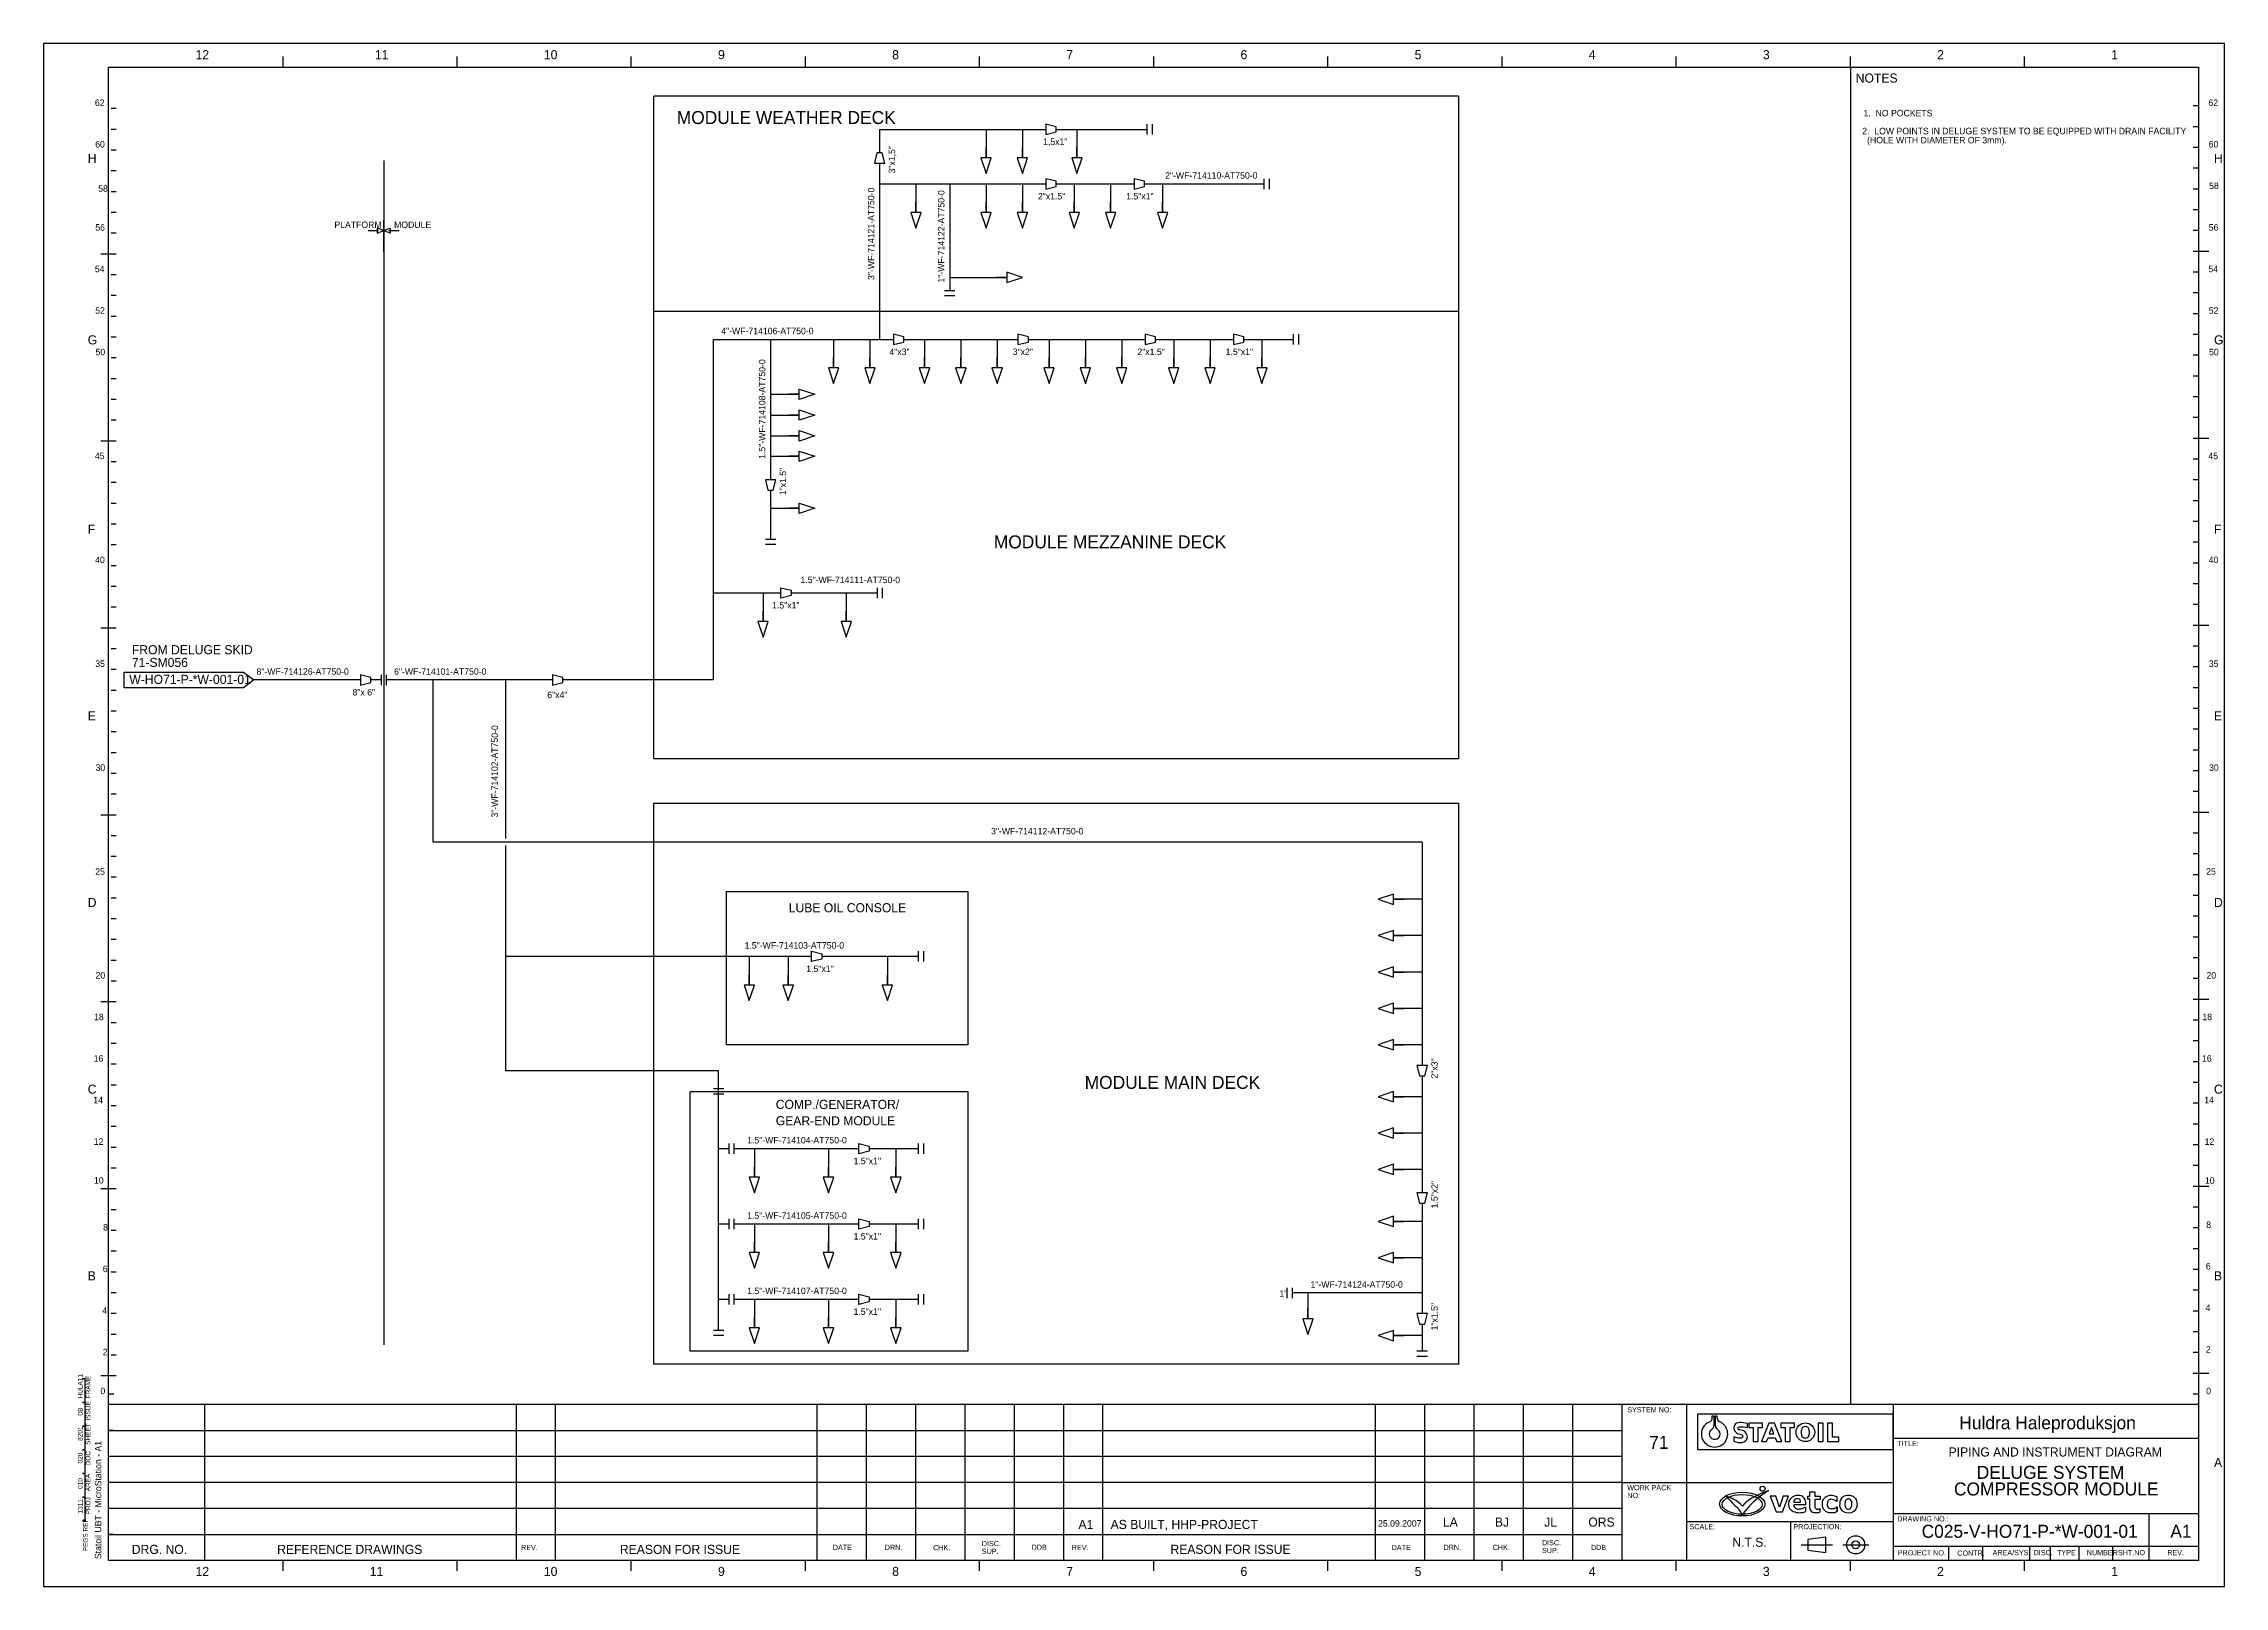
# Model space of a CAD drawing. Extents: x 0 to 840, y 0 to 594.
import ezdxf

# ---------------------------------------------------------------- set-up
doc = ezdxf.new("R2010")
doc.units = 0
for name, color, linetype in [('01-LIN-025-A', 7, 'Continuous'), ('08-LIN-050-A', 7, 'Continuous'), ('14-LIN-025-DASH', 7, 'Continuous'), ('15-LIN-025-PHAN', 7, 'Continuous'), ('34-TXT-018', 7, 'Continuous'), ('35-TXT-025', 7, 'Continuous'), ('36-TXT-035', 7, 'Continuous'), ('37-TXT-050', 7, 'Continuous'), ('39-TXT-100', 7, 'Continuous'), ('40-', 7, 'Continuous'), ('43-', 7, 'Continuous'), ('45-', 7, 'Continuous'), ('47-', 7, 'Continuous')]:
    doc.layers.add(name, color=color, linetype=linetype)

# ---------------------------------------------------------------- blocks, each defined once
blk = doc.blocks.new('VETHOF')
at = {"layer": '35-TXT-025'}
for p, q in [((0.41, -1.3), (1.85, -5.04)), ((0.41, -1.31), (0.42, -1.31)), ((1.85, -5.04), (3.31, -5.04)), ((3.31, -5.04), (4.76, -1.31)), ((8.91, -3.39), (6.02, -3.39)), ((6.02, -3.39), (6.02, -3.39)), ((6.04, -2.75), (7.66, -2.75)), ((6.04, -2.75), (6.04, -2.75)), ((7.16, -1.93), (6.63, -1.93)), ((8.68, -3.97), (8.83, -3.97)), ((8.83, -3.97), (8.87, -4.96)), ((9.39, -2.06), (9.39, -1.28)), ((9.39, -1.28), (9.86, -1.28)), ((9.85, -2.06), (9.39, -2.06)), ((9.85, -4.22), (9.85, -2.06)), ((9.86, -1.28), (9.86, -0.24)), ((9.86, -0.24), (11.07, -0.24)), ((10.74, -3.85), (10.72, -3.83)), ((11.07, -0.24), (11.07, -1.28)), ((11.07, -1.28), (12.33, -1.28)), ((12.33, -2.08), (11.07, -2.08)), ((11.07, -2.08), (11.07, -3.93)), ((12.29, -4.26), (12.29, -5.14)), ((12.33, -1.28), (12.33, -2.08)), ((14.1, -3.62), (14.1, -3.06)), ((15.49, -4.35), (14.99, -4.35)), ((16.41, -3.92), (16.21, -3.92)), ((16.22, -2.53), (16.41, -2.53)), ((16.41, -2.53), (16.41, -1.5)), ((16.41, -3.92), (16.41, -4.95)), ((16.41, -4.95), (16.41, -3.92)), ((14.64, -5.24), (15.22, -5.23))]:
    blk.add_line(p, q, dxfattribs=at)
for points in [[(2.6, -3.94), (1.73, -1.3), (0.41, -1.3)], [(4.76, -1.31), (3.49, -1.3), (2.6, -3.94)]]:
    blk.add_lwpolyline(points, dxfattribs=at)
blk.add_circle((-1.43, 0.48), 0.605, dxfattribs=at)
for centre, radius, start, end in [((13.93, -22.68), 26.62, 121.5563, 128.3285), ((37.25, 42.28), 64.41, 222.5947, 225.7032), ((-14.08, -13.49), 12.79, 62.6066, 72.1906), ((-11.71, -8.47), 7.25, 41.0115, 61.0067), ((-14.02, -10.14), 8.92, 28.965, 45.1389), ((-3.16, -5.6), 3.6, 124.7387, 147.7308), ((8.37, -15.52), 17.55, 128.5803, 146.05), ((6.12, -18.57), 19.56, 108.2412, 125.4198), ((6.77, -3.21), 1.99, 154.3487, 183.6218), ((6.54, -3.31), 1.76, 180.9147, 248.3029), ((6.95, -3.34), 2.21, 78.1818, 153.4256), ((7.4, -1.55), 3.72, 246.066, 293.4026), ((7.11, -3.3), 1.1, 184.8601, 284.5167), ((7.34, -2.01), 2.35, 271.2552, 305.2681), ((7.31, -2.69), 1.52, 17.8896, 86.6586), ((6.01, -3.18), 2.91, 355.735, 19.13), ((10.95, -4.11), 1.11, 185.5058, 268.5279), ((11.23, 0.94), 6.17, 267.1617, 279.8493), ((11.68, -3.8), 0.621, 192.7792, 272.2628), ((11.84, -3.73), 0.699, 259.1117, 310.2572), ((14.63, -3.05), 1.82, 106.958, 189.6818), ((14.73, -3.35), 1.9, 180.2152, 267.4856), ((15.01, -4.27), 3.11, 63.2083, 107.2021), ((15.01, -2.96), 0.922, 90.9584, 186.0164), ((14.92, -4.02), 1.98, 48.9228, 87.6766), ((15.36, -3.23), 2.01, 265.9477, 301.2036), ((15.3, -3.22), 1.15, 279.5929, 322.5462), ((18.79, -3.46), 1.78, 170.4912, 263.3791), ((18.97, -3.03), 1.94, 151.7643, 183.9277), ((19.79, -3.3), 1.57, 162.7412, 208.9148), ((19.14, -2.82), 0.849, 86.3191, 180.85), ((19.09, -3.62), 0.807, 212.7849, 321.122), ((19.18, -3.11), 2.2, 254.0775, 321.1567), ((19.2, -3.25), 2.12, 29.0189, 101.4145), ((19.02, -2.88), 0.922, 8.7879, 79.0575), ((17.23, -3.04), 2.72, 336.4872, 6.4609), ((18.68, -3.2), 2.57, 329.8764, 22.4066)]:
    blk.add_arc(centre, radius, start, end, dxfattribs=at)
for centre, major_axis, ratio in [((-6.29, -3.19), (5.4, 0), 0.528293), ((-6.29, -3.28), (4.78, 0), 0.49425)]:
    blk.add_ellipse(centre, major_axis=major_axis, ratio=ratio, dxfattribs=at)
for centre, major_axis, ratio, start_param, end_param in [((6.66, -2.64), (0, -0.712), 0.880856, 3.185051, 4.854658), ((7.04, -2.64), (0, 0.717), 0.880776, 4.56178, 6.095477), ((15.03, -3.61), (-0.934, 0), 0.790089, 0.002176, 1.522775), ((18.68, -3.23), (0, 2.06), 0.822978, 6.225398, 7.281168)]:
    blk.add_ellipse(centre, major_axis=major_axis, ratio=ratio, start_param=start_param, end_param=end_param, dxfattribs=at)

msp = doc.modelspace()

# ---------------------------------------------------------------- linework, layer by layer
at = {"layer": '01-LIN-025-A'}
for p, q in [((363, 550), (361, 550)), ((361, 550), (363, 544)), ((363, 550), (363, 554)), ((363, 544), (365, 550)), ((365, 550), (363, 550)), ((377, 550), (375, 550)), ((375, 550), (377, 544)), ((377, 550), (377, 554)), ((377, 544), (379, 550)), ((379, 550), (377, 550)), ((398, 550), (396, 550)), ((396, 550), (398, 544)), ((398, 550), (398, 554)), ((398, 544), (400, 550)), ((400, 550), (398, 550)), ((336, 529), (336, 533)), ((363, 529), (363, 533)), ((377, 529), (377, 533)), ((397, 529), (397, 533)), ((411, 529), (411, 533)), ((431, 529), (431, 533)), ((336, 529), (334, 529)), ((334, 529), (336, 523)), ((336, 523), (338, 529)), ((338, 529), (336, 529)), ((363, 529), (361, 529)), ((361, 529), (363, 523)), ((363, 523), (365, 529)), ((365, 529), (363, 529)), ((377, 529), (375, 529)), ((375, 529), (377, 523)), ((377, 523), (379, 529)), ((379, 529), (377, 529)), ((397, 529), (395, 529)), ((395, 529), (397, 523)), ((397, 523), (399, 529)), ((399, 529), (397, 529)), ((411, 529), (409, 529)), ((409, 529), (411, 523)), ((411, 523), (413, 529)), ((413, 529), (411, 529)), ((431, 529), (429, 529)), ((429, 529), (431, 523)), ((431, 523), (433, 529)), ((433, 529), (431, 529)), ((371, 504), (367, 504)), ((377, 504), (371, 506)), ((371, 506), (371, 504)), ((371, 504), (371, 502)), ((371, 502), (377, 504)), ((304.3, 469.11), (304.3, 473.11)), ((318.3, 469.11), (318.3, 473.11)), ((339.3, 469.11), (339.3, 473.11)), ((353.3, 469.11), (353.3, 473.11)), ((367.3, 469.11), (367.3, 473.11)), ((387.3, 469.11), (387.3, 473.11)), ((401.3, 469.11), (401.3, 473.11)), ((415.3, 469.11), (415.3, 473.11)), ((435.3, 469.11), (435.3, 473.11)), ((449.3, 469.11), (449.3, 473.11)), ((469.3, 469.11), (469.3, 473.11)), ((304.3, 469.11), (302.3, 469.11)), ((302.3, 469.11), (304.3, 463.11)), ((304.3, 463.11), (306.3, 469.11)), ((306.3, 469.11), (304.3, 469.11)), ((318.3, 469.11), (316.3, 469.11)), ((316.3, 469.11), (318.3, 463.11)), ((318.3, 463.11), (320.3, 469.11)), ((320.3, 469.11), (318.3, 469.11)), ((339.3, 469.11), (337.3, 469.11)), ((337.3, 469.11), (339.3, 463.11)), ((339.3, 463.11), (341.3, 469.11)), ((341.3, 469.11), (339.3, 469.11)), ((353.3, 469.11), (351.3, 469.11)), ((351.3, 469.11), (353.3, 463.11)), ((353.3, 463.11), (355.3, 469.11)), ((355.3, 469.11), (353.3, 469.11)), ((367.3, 469.11), (365.3, 469.11)), ((365.3, 469.11), (367.3, 463.11)), ((367.3, 463.11), (369.3, 469.11)), ((369.3, 469.11), (367.3, 469.11)), ((387.3, 469.11), (385.3, 469.11)), ((385.3, 469.11), (387.3, 463.11)), ((387.3, 463.11), (389.3, 469.11)), ((389.3, 469.11), (387.3, 469.11)), ((401.3, 469.11), (399.3, 469.11)), ((399.3, 469.11), (401.3, 463.11)), ((401.3, 463.11), (403.3, 469.11)), ((403.3, 469.11), (401.3, 469.11)), ((415.3, 469.11), (413.3, 469.11)), ((413.3, 469.11), (415.3, 463.11)), ((415.3, 463.11), (417.3, 469.11)), ((417.3, 469.11), (415.3, 469.11)), ((435.3, 469.11), (433.3, 469.11)), ((433.3, 469.11), (435.3, 463.11)), ((435.3, 463.11), (437.3, 469.11)), ((437.3, 469.11), (435.3, 469.11)), ((449.3, 469.11), (447.3, 469.11)), ((447.3, 469.11), (449.3, 463.11)), ((449.3, 463.11), (451.3, 469.11)), ((451.3, 469.11), (449.3, 469.11)), ((469.3, 469.11), (467.3, 469.11)), ((467.3, 469.11), (469.3, 463.11)), ((469.3, 463.11), (471.3, 469.11)), ((471.3, 469.11), (469.3, 469.11)), ((291, 459), (287, 459)), ((291, 459), (291, 461)), ((291, 461), (297, 459)), ((297, 459), (291, 457)), ((291, 457), (291, 459)), ((291, 451), (287, 451)), ((291, 451), (291, 453)), ((291, 453), (297, 451)), ((297, 451), (291, 449)), ((291, 449), (291, 451)), ((291, 443), (287, 443)), ((291, 443), (291, 445)), ((291, 445), (297, 443)), ((297, 443), (291, 441)), ((291, 441), (291, 443)), ((291, 435.11), (291, 437.11)), ((291, 437.11), (297, 435.11)), ((291, 435.11), (287, 435.11)), ((297, 435.11), (291, 433.11)), ((291, 433.11), (291, 435.11)), ((291, 415.11), (287, 415.11)), ((291, 415.11), (291, 417.11)), ((291, 417.11), (297, 415.11)), ((297, 415.11), (291, 413.11)), ((291, 413.11), (291, 415.11)), ((277.13, 371.51), (275.13, 371.51)), ((275.13, 371.51), (277.13, 365.51)), ((277.13, 371.51), (277.13, 375.51)), ((277.13, 365.51), (279.13, 371.51)), ((279.13, 371.51), (277.13, 371.51)), ((309.18, 371.51), (307.18, 371.51)), ((307.18, 371.51), (309.18, 365.51)), ((309.18, 371.51), (309.18, 375.51)), ((309.18, 365.51), (311.18, 371.51)), ((311.18, 371.51), (309.18, 371.51)), ((520, 266.54), (514, 264.54)), ((514, 264.54), (520, 262.54)), ((520, 264.54), (520, 266.54)), ((520, 264.54), (524, 264.54)), ((520, 262.54), (520, 264.54)), ((520, 252.54), (514, 250.54)), ((520, 250.54), (520, 252.54)), ((514, 250.54), (520, 248.54)), ((520, 250.54), (524, 250.54)), ((520, 248.54), (520, 250.54)), ((271.79, 231.54), (271.79, 235.54)), ((286.79, 231.54), (286.79, 235.54)), ((325, 231.54), (325, 235.54)), ((520, 238.54), (514, 236.54)), ((514, 236.54), (520, 234.54)), ((520, 236.54), (520, 238.54)), ((520, 236.54), (524, 236.54)), ((520, 234.54), (520, 236.54)), ((271.79, 231.54), (269.79, 231.54)), ((269.79, 231.54), (271.79, 225.54)), ((271.79, 225.54), (273.79, 231.54)), ((273.79, 231.54), (271.79, 231.54)), ((286.79, 231.54), (284.79, 231.54)), ((284.79, 231.54), (286.79, 225.54)), ((286.79, 225.54), (288.79, 231.54)), ((288.79, 231.54), (286.79, 231.54)), ((325, 231.54), (323, 231.54)), ((323, 231.54), (325, 225.54)), ((325, 225.54), (327, 231.54)), ((327, 231.54), (325, 231.54)), ((520, 224.54), (514, 222.54)), ((514, 222.54), (520, 220.54)), ((520, 222.54), (520, 224.54)), ((520, 222.54), (524, 222.54)), ((520, 220.54), (520, 222.54)), ((520, 210.54), (514, 208.54)), ((520, 208.54), (520, 210.54)), ((514, 208.54), (520, 206.54)), ((520, 208.54), (524, 208.54)), ((520, 206.54), (520, 208.54)), ((520, 190.54), (514, 188.54)), ((514, 188.54), (520, 186.54)), ((520, 188.54), (520, 190.54)), ((520, 188.54), (524, 188.54)), ((520, 186.54), (520, 188.54)), ((520, 176.54), (514, 174.54)), ((520, 174.54), (520, 176.54)), ((514, 174.54), (520, 172.54)), ((520, 174.54), (524, 174.54)), ((520, 172.54), (520, 174.54)), ((273.81, 157.54), (273.81, 161.54)), ((302.33, 157.54), (302.33, 161.54)), ((328.26, 157.54), (328.26, 161.54)), ((520, 162.54), (514, 160.54)), ((514, 160.54), (520, 158.54)), ((520, 160.54), (520, 162.54)), ((520, 160.54), (524, 160.54)), ((520, 158.54), (520, 160.54)), ((273.81, 157.54), (271.81, 157.54)), ((271.81, 157.54), (273.81, 151.54)), ((273.81, 151.54), (275.81, 157.54)), ((275.81, 157.54), (273.81, 157.54)), ((302.33, 157.54), (300.33, 157.54)), ((300.33, 157.54), (302.33, 151.54)), ((302.33, 151.54), (304.33, 157.54)), ((304.33, 157.54), (302.33, 157.54)), ((328.26, 157.54), (326.26, 157.54)), ((326.26, 157.54), (328.26, 151.54)), ((328.26, 151.54), (330.26, 157.54)), ((330.26, 157.54), (328.26, 157.54)), ((520, 142.54), (514, 140.54)), ((514, 140.54), (520, 138.54)), ((520, 140.54), (520, 142.54)), ((520, 140.54), (524, 140.54)), ((520, 138.54), (520, 140.54)), ((273.81, 128.54), (271.81, 128.54)), ((271.81, 128.54), (273.81, 122.54)), ((273.81, 128.54), (273.81, 132.54)), ((273.81, 122.54), (275.81, 128.54)), ((275.81, 128.54), (273.81, 128.54)), ((302.33, 128.54), (300.33, 128.54)), ((300.33, 128.54), (302.33, 122.54)), ((302.33, 128.54), (302.33, 132.54)), ((302.33, 122.54), (304.33, 128.54)), ((304.33, 128.54), (302.33, 128.54)), ((328.26, 128.54), (326.26, 128.54)), ((326.26, 128.54), (328.26, 122.54)), ((328.26, 128.54), (328.26, 132.54)), ((328.26, 122.54), (330.26, 128.54)), ((330.26, 128.54), (328.26, 128.54)), ((520, 128.54), (514, 126.54)), ((514, 126.54), (520, 124.54)), ((520, 126.54), (520, 128.54)), ((520, 126.54), (524, 126.54)), ((520, 124.54), (520, 126.54)), ((273.81, 99.54), (273.81, 103.54)), ((302.33, 99.54), (302.33, 103.54)), ((328.26, 99.54), (328.26, 103.54)), ((487, 103), (485, 103)), ((485, 103), (487, 97)), ((487, 103), (487, 107)), ((487, 97), (489, 103)), ((489, 103), (487, 103)), ((273.81, 99.54), (271.81, 99.54)), ((271.81, 99.54), (273.81, 93.54)), ((273.81, 93.54), (275.81, 99.54)), ((275.81, 99.54), (273.81, 99.54)), ((302.33, 99.54), (300.33, 99.54)), ((300.33, 99.54), (302.33, 93.54)), ((302.33, 93.54), (304.33, 99.54)), ((304.33, 99.54), (302.33, 99.54)), ((328.26, 99.54), (326.26, 99.54)), ((326.26, 99.54), (328.26, 93.54)), ((328.26, 93.54), (330.26, 99.54)), ((330.26, 99.54), (328.26, 99.54)), ((520, 98.54), (514, 96.54)), ((514, 96.54), (520, 94.54)), ((520, 96.54), (520, 98.54)), ((520, 96.54), (524, 96.54)), ((520, 94.54), (520, 96.54))]:
    msp.add_line(p, q, dxfattribs=at)
for points in [[(390, 562), (386, 563)], [(386, 563), (386, 559)], [(425, 563), (425, 559)], [(427, 563), (427, 559)], [(386, 559), (390, 560)], [(390, 560), (390, 562)], [(321, 552), (320, 548)], [(320, 548), (324, 548)], [(323, 552), (321, 552)], [(324, 548), (323, 552)], [(390, 541), (386, 542)], [(386, 542), (386, 538)], [(386, 538), (390, 539)], [(390, 539), (390, 541)], [(424, 541), (420, 542)], [(420, 542), (420, 538)], [(420, 538), (424, 539)], [(424, 539), (424, 541)], [(470, 542), (470, 538)], [(472, 542), (472, 538)], [(125, 522), (126, 522)], [(126, 522), (129, 522)], [(131, 514), (131, 526)], [(133, 522), (136, 522)], [(136, 522), (137, 522)], [(347, 499), (351, 499)], [(347, 497), (351, 497)], [(331.3, 481.11), (327.3, 482.11)], [(327.3, 482.11), (327.3, 478.11)], [(327.3, 478.11), (331.3, 479.11)], [(331.3, 479.11), (331.3, 481.11)], [(379.3, 481.11), (375.3, 482.11)], [(375.3, 482.11), (375.3, 478.11)], [(375.3, 478.11), (379.3, 479.11)], [(379.3, 479.11), (379.3, 481.11)], [(428.3, 481.11), (424.3, 482.11)], [(424.3, 482.11), (424.3, 478.11)], [(424.3, 478.11), (428.3, 479.11)], [(428.3, 479.11), (428.3, 481.11)], [(462.3, 481.11), (458.3, 482.11)], [(458.3, 482.11), (458.3, 478.11)], [(458.3, 478.11), (462.3, 479.11)], [(462.3, 479.11), (462.3, 481.11)], [(481.3, 482.11), (481.3, 478.11)], [(483.3, 482.11), (483.3, 478.11)], [(278, 426.11), (279, 422.11)], [(282, 426.11), (278, 426.11)], [(279, 422.11), (281, 422.11)], [(281, 422.11), (282, 426.11)], [(282, 403.11), (278, 403.11)], [(282, 401.11), (278, 401.11)], [(283.98, 384.51), (287.98, 383.51)], [(283.98, 380.51), (283.98, 384.51)], [(287.98, 381.51), (283.98, 380.51)], [(287.98, 383.51), (287.98, 381.51)], [(321.18, 380.51), (321.18, 384.51)], [(323.18, 380.51), (323.18, 384.51)], [(31, 352), (77, 352)], [(31, 346), (31, 352)], [(77, 346), (31, 346)], [(77, 352), (81, 349)], [(81, 349), (77, 346)], [(126, 350), (122, 351)], [(122, 351), (122, 347)], [(122, 347), (126, 348)], [(126, 348), (126, 350)], [(130, 351), (130, 347)], [(132, 351), (132, 347)], [(200, 350), (196, 351)], [(196, 351), (196, 347)], [(196, 347), (200, 348)], [(200, 348), (200, 350)], [(295.79, 244.54), (299.79, 243.54)], [(295.79, 240.54), (295.79, 244.54)], [(337, 240.54), (337, 244.54)], [(339, 240.54), (339, 244.54)], [(299.79, 241.54), (295.79, 240.54)], [(299.79, 243.54), (299.79, 241.54)], [(529, 200.54), (530, 196.54)], [(533, 200.54), (529, 200.54)], [(530, 196.54), (532, 196.54)], [(532, 196.54), (533, 200.54)], [(262, 191.54), (258, 191.54)], [(262, 189.54), (258, 189.54)], [(264, 166.54), (264, 170.54)], [(266, 166.54), (266, 170.54)], [(314, 170.54), (318, 169.54)], [(314, 166.54), (314, 170.54)], [(318, 169.54), (318, 167.54)], [(337, 166.54), (337, 170.54)], [(339, 166.54), (339, 170.54)], [(318, 167.54), (314, 166.54)], [(529, 151.54), (530, 147.54)], [(533, 151.54), (529, 151.54)], [(532, 147.54), (533, 151.54)], [(530, 147.54), (532, 147.54)], [(264, 137.54), (264, 141.54)], [(266, 137.54), (266, 141.54)], [(314, 141.54), (318, 140.54)], [(314, 137.54), (314, 141.54)], [(318, 138.54), (314, 137.54)], [(318, 140.54), (318, 138.54)], [(337, 137.54), (337, 141.54)], [(339, 137.54), (339, 141.54)], [(264, 108.54), (264, 112.54)], [(266, 108.54), (266, 112.54)], [(314, 112.54), (318, 111.54)], [(314, 108.54), (314, 112.54)], [(318, 109.54), (314, 108.54)], [(318, 111.54), (318, 109.54)], [(337, 108.54), (337, 112.54)], [(339, 108.54), (339, 112.54)], [(479, 111), (479, 115)], [(481, 111), (481, 115)], [(529, 105), (530, 101)], [(533, 105), (529, 105)], [(530, 101), (532, 101)], [(532, 101), (533, 105)], [(262, 98.54), (258, 98.54)], [(262, 96.54), (258, 96.54)], [(533, 90.54), (529, 90.54)], [(533, 88.54), (529, 88.54)]]:
    msp.add_lwpolyline(points, dxfattribs=at)
for points in [[(128.5, 523), (128.5, 521), (131, 522)], [(133.45, 523), (133.45, 521), (130.95, 522)]]:
    msp.add_lwpolyline(points, close=True, dxfattribs=at)
at = {"layer": '08-LIN-050-A'}
for p, q in [((322, 561), (322, 552)), ((322, 561), (386, 561)), ((363, 561), (363, 550)), ((377, 561), (377, 550)), ((390, 561), (425, 561)), ((398, 561), (398, 550)), ((322, 548), (322, 480.11)), ((322, 540), (386, 540)), ((336, 540), (336, 529)), ((349, 540), (349, 499)), ((363, 540), (363, 529)), ((377, 540), (377, 529)), ((390, 540), (420, 540)), ((397, 540), (397, 529)), ((411, 540), (411, 529)), ((424, 540), (470, 540)), ((431, 540), (431, 529)), ((349, 504), (371, 504)), ((258, 349), (258, 480.11)), ((258, 480.11), (299.18, 480.11)), ((280, 480.11), (280, 426.11)), ((299.18, 480.11), (327.3, 480.11)), ((304.3, 480.11), (304.3, 469.11)), ((318.3, 480.11), (318.3, 469.11)), ((331.3, 480.11), (375.3, 480.11)), ((339.3, 480.11), (339.3, 469.11)), ((353.3, 480.11), (353.3, 469.11)), ((367.3, 480.11), (367.3, 469.11)), ((379.3, 480.11), (424.3, 480.11)), ((387.3, 480.11), (387.3, 469.11)), ((401.3, 480.11), (401.3, 469.11)), ((415.3, 480.11), (415.3, 469.11)), ((428.3, 480.11), (458.3, 480.11)), ((435.3, 480.11), (435.3, 469.11)), ((449.3, 480.11), (449.3, 469.11)), ((462.3, 480.11), (481.3, 480.11)), ((469.3, 480.11), (469.3, 469.11)), ((280, 459), (291, 459)), ((280, 451), (291, 451)), ((280, 443), (291, 443)), ((280, 435.11), (291, 435.11)), ((280, 422.11), (280, 403.11)), ((280, 415.11), (291, 415.11)), ((258, 382.51), (283.98, 382.51)), ((277.12, 382.51), (277.12, 371.51)), ((287.98, 382.51), (321.18, 382.51)), ((309.18, 382.51), (309.18, 371.51)), ((122, 349), (81, 349)), ((130, 349), (126, 349)), ((196, 349), (132, 349)), ((150, 286.54), (150, 349)), ((178, 287.99), (178, 349)), ((258, 349), (200, 349)), ((531, 286.54), (150, 286.54)), ((531, 286.54), (531, 200.54)), ((178, 198.54), (178, 285.28)), ((531, 264.54), (520, 264.54)), ((531, 250.54), (520, 250.54)), ((295.79, 242.54), (178, 242.54)), ((271.79, 242.54), (271.79, 231.54)), ((286.79, 242.54), (286.79, 231.54)), ((337, 242.54), (299.79, 242.54)), ((325, 242.54), (325, 231.54)), ((531, 236.54), (520, 236.54)), ((531, 222.54), (520, 222.54)), ((531, 208.54), (520, 208.54)), ((260, 198.54), (178, 198.54)), ((260, 98.54), (260, 198.54)), ((531, 196.54), (531, 151.54)), ((531, 188.54), (520, 188.54)), ((260, 168.54), (264, 168.54)), ((266, 168.54), (314, 168.54)), ((273.81, 168.54), (273.81, 157.54)), ((302.33, 168.54), (302.33, 157.54)), ((318, 168.54), (337, 168.54)), ((328.26, 168.54), (328.26, 157.54)), ((531, 174.54), (520, 174.54)), ((531, 160.54), (520, 160.54)), ((531, 147.54), (531, 121.54)), ((260, 139.54), (264, 139.54)), ((266, 139.54), (314, 139.54)), ((273.81, 139.54), (273.81, 128.54)), ((302.33, 139.54), (302.33, 128.54)), ((318, 139.54), (337, 139.54)), ((328.26, 139.54), (328.26, 128.54)), ((531, 140.54), (520, 140.54)), ((531, 126.54), (520, 126.54)), ((531, 121.54), (531, 105)), ((260, 110.54), (264, 110.54)), ((266, 110.54), (314, 110.54)), ((273.81, 110.54), (273.81, 99.54)), ((302.33, 110.54), (302.33, 99.54)), ((318, 110.54), (337, 110.54)), ((328.26, 110.54), (328.26, 99.54)), ((531, 113), (481, 113)), ((487, 113), (487, 103)), ((531, 101), (531, 90.54)), ((531, 96.54), (520, 96.54)), ((0, 0), (0, 0)), ((0, 0), (0, 0)), ((0, 0), (0, 0)), ((0, 0), (0, 0)), ((0, 0), (0, 0)), ((0, 0), (0, 0)), ((0, 0), (0, 0)), ((0, 0), (0, 0)), ((0, 0), (0, 0)), ((0, 0), (0, 0)), ((0, 0), (0, 0)), ((0, 0), (0, 0)), ((0, 0), (0, 0)), ((0, 0), (0, 0)), ((0, 0), (0, 0)), ((0, 0), (0, 0)), ((0, 0), (0, 0)), ((0, 0), (0, 0)), ((0, 0), (0, 0)), ((0, 0), (0, 0)), ((0, 0), (0, 0)), ((0, 0), (0, 0)), ((0, 0), (0, 0)), ((0, 0), (0, 0))]:
    msp.add_line(p, q, dxfattribs=at)
at = {"layer": '14-LIN-025-DASH'}
msp.add_line((131, 549), (131, 93), dxfattribs=at)
for points in [[(545, 573.79), (235, 573.79)], [(545, 573.79), (545, 318.66), (235, 318.66), (235, 573.79)], [(545, 490.84), (235, 490.84)]]:
    msp.add_lwpolyline(points, dxfattribs=at)
for points in [[(235, 301.54), (545, 301.54), (545, 85.54), (235, 85.54)], [(263, 267.54), (356, 267.54), (356, 208.54), (263, 208.54)], [(249, 190.54), (356, 190.54), (356, 90.54), (249, 90.54)]]:
    msp.add_lwpolyline(points, close=True, dxfattribs=at)
at = {"layer": '15-LIN-025-PHAN'}
msp.add_line((696, 585), (696, 70), dxfattribs=at)
for points in [[(15, 70.8), (16, 70.8), (16, 79.9), (15, 79.9)], [(15, 61.7), (16, 61.7), (16, 70.8), (15, 70.8)], [(15, 52.6), (16, 52.6), (16, 61.7), (15, 61.7)], [(15, 43.5), (16, 43.5), (16, 52.6), (15, 52.6)], [(15, 34.4), (16, 34.4), (16, 43.5), (15, 43.5)], [(15, 25.3), (16, 25.3), (16, 34.4), (15, 34.4)]]:
    msp.add_lwpolyline(points, dxfattribs=at)
at = {"layer": '43-'}
for p, q in [((25, 60), (608, 60)), ((677, 16), (689, 16)), ((693, 16), (703, 16)), ((712.5, 15.5), (830, 15.5))]:
    msp.add_line(p, q, dxfattribs=at)
for points in [[(0, 594), (0, 0), (840, 0), (840, 594)], [(679.5, 14), (686.5, 13), (686.5, 19), (679.5, 18)]]:
    msp.add_lwpolyline(points, close=True, dxfattribs=at)
for points in [[(92.08, 589), (92.08, 585)], [(159.16, 589), (159.16, 585)], [(226.24, 589), (226.24, 585)], [(293.32, 589), (293.32, 585)], [(360.4, 589), (360.4, 585)], [(427.48, 589), (427.48, 585)], [(494.56, 589), (494.56, 585)], [(561.64, 589), (561.64, 585)], [(628.72, 589), (628.72, 585)], [(695.8, 589), (695.8, 585)], [(762.88, 589), (762.88, 585)], [(28, 569), (26, 569)], [(830, 570), (828, 570)], [(28, 561), (26, 561)], [(830, 562), (828, 562)], [(28, 553), (26, 553)], [(830, 554), (828, 554)], [(830, 546), (828, 546)], [(28, 545), (26, 545)], [(830, 538), (828, 538)], [(28, 537), (26, 537)], [(830, 530), (828, 530)], [(28, 529), (26, 529)], [(28, 521), (26, 521)], [(830, 522), (828, 522)], [(26, 513), (22, 513)], [(28, 513), (26, 513)], [(830, 514), (828, 514)], [(834, 514), (830, 514)], [(28, 505), (26, 505)], [(830, 506), (828, 506)], [(28, 497), (26, 497)], [(830, 498), (828, 498)], [(28, 489), (26, 489)], [(830, 490), (828, 490)], [(28, 481), (26, 481)], [(830, 482), (828, 482)], [(28, 473), (26, 473)], [(830, 474), (828, 474)], [(28, 465), (26, 465)], [(830, 466), (828, 466)], [(28, 457), (26, 457)], [(830, 458), (828, 458)], [(28, 449), (26, 449)], [(830, 450), (828, 450)], [(26, 441), (22, 441)], [(28, 441), (26, 441)], [(830, 442), (828, 442)], [(834, 442), (830, 442)], [(28, 433), (26, 433)], [(830, 434), (828, 434)], [(28, 425), (26, 425)], [(830, 426), (828, 426)], [(28, 417), (26, 417)], [(830, 418), (828, 418)], [(28, 409), (26, 409)], [(830, 410), (828, 410)], [(28, 401), (26, 401)], [(830, 402), (828, 402)], [(28, 393), (26, 393)], [(830, 394), (828, 394)], [(28, 385), (26, 385)], [(830, 386), (828, 386)], [(830, 378), (828, 378)], [(28, 377), (26, 377)], [(830, 370), (828, 370)], [(834, 370), (830, 370)], [(26, 369), (22, 369)], [(28, 369), (26, 369)], [(830, 362), (828, 362)], [(28, 361), (26, 361)], [(28, 353), (26, 353)], [(830, 354), (828, 354)], [(28, 345), (26, 345)], [(830, 346), (828, 346)], [(28, 337), (26, 337)], [(830, 338), (828, 338)], [(28, 329), (26, 329)], [(830, 330), (828, 330)], [(28, 321), (26, 321)], [(830, 322), (828, 322)], [(28, 313), (26, 313)], [(830, 314), (828, 314)], [(28, 305), (26, 305)], [(830, 306), (828, 306)], [(26, 297), (22, 297)], [(28, 297), (26, 297)], [(830, 298), (828, 298)], [(834, 298), (830, 298)], [(28, 289), (26, 289)], [(830, 290), (828, 290)], [(28, 281), (26, 281)], [(830, 282), (828, 282)], [(28, 273), (26, 273)], [(830, 274), (828, 274)], [(28, 265), (26, 265)], [(830, 266), (828, 266)], [(28, 257), (26, 257)], [(830, 258), (828, 258)], [(28, 249), (26, 249)], [(830, 250), (828, 250)], [(28, 241), (26, 241)], [(830, 242), (828, 242)], [(28, 233), (26, 233)], [(830, 234), (828, 234)], [(26, 225), (22, 225)], [(28, 225), (26, 225)], [(830, 226), (828, 226)], [(834, 226), (830, 226)], [(28, 217), (26, 217)], [(830, 218), (828, 218)], [(830, 210), (828, 210)], [(28, 209), (26, 209)], [(830, 202), (828, 202)], [(28, 201), (26, 201)], [(830, 194), (828, 194)], [(28, 193), (26, 193)], [(28, 185), (26, 185)], [(830, 186), (828, 186)], [(28, 177), (26, 177)], [(830, 178), (828, 178)], [(28, 169), (26, 169)], [(830, 170), (828, 170)], [(28, 161), (26, 161)], [(830, 162), (828, 162)], [(26, 153), (22, 153)], [(28, 153), (26, 153)], [(830, 154), (828, 154)], [(834, 154), (830, 154)], [(28, 145), (26, 145)], [(830, 146), (828, 146)], [(28, 137), (26, 137)], [(830, 138), (828, 138)], [(28, 129), (26, 129)], [(830, 130), (828, 130)], [(28, 121), (26, 121)], [(830, 122), (828, 122)], [(28, 113), (26, 113)], [(830, 114), (828, 114)], [(28, 105), (26, 105)], [(830, 106), (828, 106)], [(28, 97), (26, 97)], [(830, 98), (828, 98)], [(28, 89), (26, 89)], [(830, 90), (828, 90)], [(26, 81), (22, 81)], [(28, 81), (26, 81)], [(830, 82), (828, 82)], [(834, 82), (830, 82)], [(27, 74), (25, 74)], [(27, 70), (25, 70)], [(62, 70), (62, 10)], [(197, 70), (197, 10)], [(298, 10), (298, 70)], [(317, 10), (317, 70)], [(336, 10), (336, 70)], [(355, 10), (355, 70)], [(374, 10), (374, 70)], [(408, 10), (408, 70)], [(513, 10), (513, 70)], [(532, 10), (532, 70)], [(551, 10), (551, 70)], [(570, 10), (570, 70)], [(589, 10), (589, 70)], [(830, 74), (828, 74)], [(830, 70), (828, 70)], [(27, 60), (25, 60)], [(27, 50), (25, 50)], [(608, 50), (25, 50)], [(27, 40), (25, 40)], [(608, 40), (25, 40)], [(27, 30), (25, 30)], [(608, 30), (25, 30)], [(27, 20), (25, 20)], [(673, 10), (673, 25)], [(92.08, 10), (92.08, 6)], [(159.16, 10), (159.16, 6)], [(226.24, 10), (226.24, 6)], [(293.32, 10), (293.32, 6)], [(360.4, 10), (360.4, 6)], [(427.48, 10), (427.48, 6)], [(494.56, 10), (494.56, 6)], [(561.64, 10), (561.64, 6)], [(628.72, 10), (628.72, 6)], [(695.8, 10), (695.8, 6)], [(733.85, 9.9), (733.85, 15.4)], [(747, 10), (747, 15.5)], [(762.88, 10), (762.88, 6)], [(765, 10), (765, 15.5)], [(773, 10), (773, 15.5)], [(784, 10), (784, 15.5)], [(797, 10), (797, 15.5)]]:
    msp.add_lwpolyline(points, dxfattribs=at)
for radius in [3.5, 1.5]:
    msp.add_circle((698, 16), radius, dxfattribs=at)
at = {"layer": '45-'}
for p, q in [((830, 70), (25, 70)), ((712.5, 57), (830, 57)), ((712.5, 28), (830, 28)), ((811, 10), (811, 28)), ((25, 20), (608, 20))]:
    msp.add_line(p, q, dxfattribs=at)
msp.add_lwpolyline([(25, 585), (830, 585), (830, 10), (25, 10)], close=True, dxfattribs=at)
for points in [[(182, 70), (182, 10)], [(393, 10), (393, 70)], [(608, 10), (608, 70)], [(633, 10), (633, 70)], [(712.5, 10), (712.5, 70)], [(608, 40), (712, 40)], [(633, 25), (712.5, 25)]]:
    msp.add_lwpolyline(points, dxfattribs=at)
at = {"layer": '47-'}
for p, q in [((677.1, 58.6), (677.1, 60.09)), ((680.1, 60.07), (680.1, 58.6))]:
    msp.add_line(p, q, dxfattribs=at)
for points in [[(637.05, 52.74), (712.45, 52.74), (712.45, 66.24), (637.05, 66.24)], [(656.25, 62.75), (654.79, 63.02), (654.05, 63.09), (653.31, 63.1), (652.68, 63.02), (652.11, 62.84), (651.7, 62.59), (651.4, 62.23), (651.04, 61.48), (651, 60.86), (651.15, 60.17), (651.5, 59.59), (652.15, 59.04), (652.76, 58.78), (653.34, 58.64), (653.87, 58.48), (654.07, 58.4), (654.34, 58.17), (654.42, 57.75), (654.36, 57.35), (654.19, 57.14), (653.81, 57.06), (653.36, 57.06), (652.8, 57.1), (652.17, 57.2), (651.71, 57.31), (651, 57.54), (651, 55.94), (651.84, 55.63), (652.83, 55.45), (653.54, 55.43), (654.3, 55.43), (654.93, 55.61), (655.56, 56.07), (655.91, 56.48), (656.12, 56.86), (656.21, 57.22), (656.27, 57.59), (656.2, 58.11), (655.85, 58.92), (655.42, 59.45), (654.74, 59.83), (653.25, 60.24), (653.02, 60.29), (652.8, 60.43), (652.75, 60.52), (652.75, 61.16), (652.87, 61.32), (653.13, 61.42), (653.76, 61.46), (654.64, 61.4), (655.38, 61.32), (656.25, 61.14)], [(658.5, 55.74), (660.45, 55.74), (660.45, 61.14), (662.1, 61.14), (662.1, 62.79), (656.85, 62.79), (656.85, 61.14), (658.5, 61.14)], [(661.72, 55.74), (663.67, 55.74), (664.27, 57.24), (666.97, 57.24), (667.57, 55.74), (669.52, 55.74), (666.75, 62.79), (664.5, 62.79)], [(664.65, 58.74), (666.45, 58.74), (665.55, 61.14)], [(670.8, 55.74), (672.75, 55.74), (672.75, 61.14), (674.4, 61.14), (674.4, 62.79), (669.15, 62.79), (669.15, 61.14), (670.8, 61.14)], [(683.55, 55.74), (685.5, 55.74), (685.5, 62.79), (683.55, 62.79)], [(687.15, 62.79), (687.15, 55.74), (691.5, 55.74), (691.5, 57.39), (689.1, 57.39), (689.1, 62.79)]]:
    msp.add_lwpolyline(points, close=True, dxfattribs=at)
for points in [[(642.72, 65.01), (642.76, 65.63), (643.39, 65.64), (643.39, 61.89)], [(643.98, 61.81), (643.95, 65.64), (644.54, 65.63)]]:
    msp.add_lwpolyline(points, dxfattribs=at)
msp.add_circle((678.6, 59.34), 3.6, dxfattribs=at)
for centre, radius, start, end in [((643.59, 58.65), 5.06, 113.76346, 188.32025), ((641.21, 64.77), 1.52, 282.85201, 9.04399), ((643.63, 58.7), 2.03, 124.58547, 237.18159), ((645.05, 57.76), 3.67, 125.9617, 134.51218), ((643.7, 58.69), 2.06, 235.48769, 40.78065), ((645.9, 57.6), 4.34, 130.49621, 133.84596), ((641.95, 61.79), 1.44, 321.74226, 3.76198), ((645.2, 61.71), 1.23, 175.31517, 221.21661), ((645.2, 61.51), 1.1, 213.34856, 238.49045), ((646.49, 65.41), 1.97, 173.46717, 187.71553), ((645.83, 65.04), 1.3, 175.30607, 197.18502), ((645.9, 64.8), 1.31, 186.12782, 222.82834), ((644.05, 59.53), 1.19, 43.33029, 60.81978), ((646.02, 61.25), 1.43, 219.32437, 237.87709), ((646.18, 64.84), 1.56, 216.87728, 246.65404), ((644.47, 61.38), 2.3, 55.65145, 61.54658), ((644.61, 60.4), 3.11, 48.05261, 68.1437), ((644.97, 60.04), 3.18, 37.24346, 57.25869), ((644.77, 59.44), 3.71, 20.13973, 42.78415), ((643.47, 58.69), 5.21, 321.41302, 9.02366), ((646.06, 59.56), 2.49, 13.51759, 27.69657), ((645.82, 59.21), 2.82, 6.07655, 19.28421), ((678.6, 60.08), 1.5, 359.75939, 179.75939), ((643.63, 58.74), 5.11, 189.19144, 319.92781), ((678.6, 58.59), 1.5, 179.75939, 0.24061)]:
    msp.add_arc(centre, radius, start, end, dxfattribs=at)

# ---------------------------------------------------------------- block references
at = {"layer": '35-TXT-025', "xscale": 1.6105100000000008, "yscale": 1.6105100000000006}
msp.add_blockref('VETHOF', (664.41, 36.84), dxfattribs=at)

# ---------------------------------------------------------------- texts
at = {"layer": '34-TXT-018'}
for s, p in [('HULA11', (15, 72.35)), ('FRAME', (18, 72.43)), ('0B', (15, 65.78)), ('ISSUE', (18, 63.83)), ('8201', (15, 56.03)), ('SHEET', (18, 54.51)), ('020', (15, 47.33)), ('DOC', (18, 46.6)), ('AREA', (18, 36.59)), ('010', (15, 37.54)), ('PROJ', (18, 27.73)), ('1311', (15, 28.05)), ('PEGS REF', (17, 13.49))]:
    msp.add_text(s, height=1.8, rotation=89.9544, dxfattribs=at).set_placement(p)
at = {"layer": '35-TXT-025'}
for s, p in [('1.  NO POCKETS', (701, 566)), ('1,5x1"', (385, 555)), ('2.  LOW POINTS IN DELUGE SYSTEM TO BE EQUIPPED WITH DRAIN FACILITY', (700.51, 559.11)), ('  (HOLE WITH DIAMETER OF 3mm).', (700.51, 555.6)), ('2"-WF-714110-AT750-0', (432, 542)), ('2"x1.5"', (383, 534)), ('1.5"x1"', (417, 534)), ('PLATFORM', (112, 523)), ('MODULE', (135, 523)), ('4"-WF-714106-AT750-0', (261.01, 482.11)), ('4"x3"', (325.79, 474.11)), ('3"x2"', (373.3, 474.11)), ('2"x1.5"', (421.3, 474.11)), ('1.5"x1"', (455.3, 474.11)), ('1.5"-WF-714111-AT750-0', (291.54, 386.27)), ('1.5"x1"', (280.6, 376.51)), ('8"-WF-714126-AT750-0', (82, 351)), ('6"-WF-714101-AT750-0', (135, 351)), ('8"x 6"', (119, 343)), ('6"x4"', (194, 342)), ('3"-WF-714112-AT750-0', (364.95, 289.54)), ('1.5"-WF-714103-AT750-0', (270, 245.55)), ('1.5"x1"', (293.77, 236.54)), ('1.5"-WF-714104-AT750-0', (271, 170.54)), ('1.5"x1"', (311.99, 162.54)), ('1.5"-WF-714105-AT750-0', (271, 141.54)), ('1.5"x1"', (311.99, 133.54)), ('1.5"-WF-714107-AT750-0', (271, 112.54)), ('1"', (476, 111.5)), ('1"-WF-714124-AT750-0', (488, 115)), ('1.5"x1"', (311.99, 104.54)), ('25.09.2007', (514, 23))]:
    msp.add_text(s, height=2.5, dxfattribs=at).set_placement(p)
for s, p in [('3"x1,5"', (328, 544)), ('3"-WF-714121-AT750-0', (320, 503)), ('1"-WF-714122-AT750-0', (347, 502)), ('1.5"-WF-714108-AT750-0', (278, 434.11)), ('1"x1.5"', (286, 420.11)), ('3"-WF-714102-AT750-0', (175, 296)), ('2"x3"', (537, 195.54)), ('1.5"x2"', (537, 145.54)), ('1"x1.5"', (537, 98.54))]:
    msp.add_text(s, height=2.5, rotation=90, dxfattribs=at).set_placement(p)
at = {"layer": '36-TXT-035'}
for s, p in [('NOTES', (698, 579)), ('FROM DELUGE SKID', (34, 358.9)), ('71-SM056', (34, 354)), ('W-HO71-P-*W-001-01', (33, 347.47)), ('LUBE OIL CONSOLE', (287, 259.54)), ('COMP./GENERATOR/', (282, 183.83)), ('GEAR-END MODULE', (282, 177.53)), ('PIPING AND INSTRUMENT DIAGRAM', (733.77, 50)), ('A1', (398.62, 22.09)), ('AS BUILT, HHP-PROJECT', (411, 22.09)), ('LA', (539, 23)), ('BJ', (559, 23)), ('JL', (578, 23)), ('ORS', (595, 23)), ('N.T.S.', (650.46, 15.25))]:
    msp.add_text(s, height=3.5, dxfattribs=at).set_placement(p)
at = {"layer": '37-TXT-050'}
for s, p in [('MODULE WEATHER DECK', (243.89, 563.05)), ('MODULE MEZZANINE DECK', (366, 399.66)), ('MODULE MAIN DECK', (401, 191.54)), ('Huldra Haleproduksjon', (737.9, 60.5)), ('71', (618.47, 52.95)), ('DELUGE SYSTEM', (744.6, 41.4)), ('COMPRESSOR MODULE', (735.84, 35)), ('C025-V-HO71-P-*W-001-01', (723.38, 18.7)), ('A1', (819.18, 18.7))]:
    msp.add_text(s, height=5, dxfattribs=at).set_placement(p)
at = {"layer": '39-TXT-100'}
for s, height, p in [('62', 2.5, (19.76, 570)), ('62', 2.5, (833.86, 570)), ('60', 2.5, (19.87, 554)), ('60', 2.5, (833.97, 554)), ('58', 2.5, (21.02, 537)), ('58', 2.5, (834.12, 538)), ('56', 2.5, (19.89, 522)), ('56', 2.5, (833.99, 522)), ('54', 2.5, (19.74, 506)), ('54', 2.5, (833.84, 506)), ('52', 2.5, (19.89, 490)), ('52', 2.5, (833.98, 490)), ('50', 2.5, (20, 474)), ('50', 2.5, (834.1, 474)), ('45', 2.5, (19.74, 434)), ('45', 2.5, (833.84, 434)), ('40', 2.5, (19.86, 394)), ('40', 2.5, (833.96, 394)), ('35', 2.5, (19.89, 354)), ('35', 2.5, (833.98, 354)), ('30', 2.5, (20, 314)), ('30', 2.5, (834.1, 314)), ('25', 2.5, (19.89, 274)), ('25', 2.5, (832.98, 274)), ('20', 2.5, (20, 234)), ('20', 2.5, (833.1, 234)), ('18', 2.5, (19.42, 218)), ('18', 2.5, (831.52, 218)), ('16', 2.5, (19.29, 202)), ('16', 2.5, (831.39, 202)), ('14', 2.5, (19.14, 186)), ('14', 2.5, (832.24, 186)), ('12', 2.5, (19.28, 170)), ('12', 2.5, (832.38, 170)), ('10', 2.5, (19.4, 155.1)), ('10', 2.5, (832.49, 155)), ('8', 2.5, (22.91, 137)), ('8', 2.5, (833.01, 138)), ('6', 2.5, (22.79, 121)), ('6', 2.5, (832.89, 122)), ('4', 2.5, (22.64, 105)), ('4', 2.5, (832.74, 106)), ('2', 2.5, (832.88, 90)), ('2', 2.5, (22.78, 89)), ('0', 2.5, (21.89, 74)), ('0', 2.5, (832.99, 74)), ('SYSTEM NO:', 2, (610, 67)), ('TITLE:', 2, (714, 54)), ('WORK PACK', 2, (610, 37)), ('NO:', 2, (610, 34)), ('DRAWING NO.:', 2, (714, 25)), ('DISC.', 2, (361.36, 15.5)), ('DISC.', 2, (577.15, 15.81)), ('SCALE:', 2, (634, 22)), ('PROJECTION:', 2, (674, 22)), ('REV.', 2, (183.91, 13.97)), ('DATE', 2, (304, 14)), ('DRN.', 2, (324, 14)), ('CHK.', 2, (342.6, 13.89)), ('SUP.', 2, (361.36, 12.5)), ('DDB', 2, (380.56, 14.07)), ('REV.', 2, (396.05, 13.96)), ('DATE', 2, (519.26, 13.98)), ('DRN.', 2, (539.22, 14.04)), ('CHK.', 2, (558.17, 14.01)), ('SUP.', 2, (577.15, 12.81)), ('DDB', 2, (596, 14)), ('PROJECT NO.', 2, (714.19, 11.92)), ('CONTR.', 2, (737.12, 11.81)), ('AREA/SYS', 2, (750.73, 12.01)), ('DISC.', 2, (766.53, 12)), ('TYPE', 2, (775.53, 12)), ('NUMBER', 2, (787, 12)), ('SHT.NO', 2, (799, 12)), ('REV.', 2, (818, 12))]:
    msp.add_text(s, height=height, dxfattribs=at).set_placement(p)
msp.add_text('Statoil UBT - MicroStation - A1', height=2.5, rotation=89.99999, dxfattribs=at).set_placement((22.24, 10.48))
at = {"layer": '40-'}
for s, p in [('12', (58.54, 588)), ('11', (127.62, 588)), ('10', (192.7, 588)), ('9', (259.78, 588)), ('8', (326.86, 588)), ('7', (393.94, 588)), ('6', (461.02, 588)), ('5', (528.1, 588)), ('4', (595.18, 588)), ('3', (662.26, 588)), ('2', (729.34, 588)), ('1', (796.42, 588)), ('H', (17, 548.06)), ('H', (836, 548.06)), ('G', (17, 478.19)), ('G', (836, 478.19)), ('F', (17, 405.31)), ('F', (836, 405.31)), ('E', (17, 333.44)), ('E', (836, 333.44)), ('D', (17, 261.56)), ('D', (836, 261.56)), ('C', (17, 189.69)), ('C', (836, 189.69)), ('B', (17, 117.81)), ('B', (836, 117.81)), ('A', (836, 45.94)), ('DRG. NO.', (33.96, 12.49)), ('REFERENCE DRAWINGS', (89.96, 12.49)), ('REASON FOR ISSUE', (221.96, 12.49)), ('REASON FOR ISSUE', (434.03, 12.51)), ('12', (58.54, 4)), ('11', (125.62, 4)), ('10', (192.7, 4)), ('9', (259.78, 4)), ('8', (326.86, 4)), ('7', (393.94, 4)), ('6', (461.02, 4)), ('5', (528.1, 4)), ('4', (595.18, 4)), ('3', (662.26, 4)), ('2', (729.34, 4)), ('1', (796.42, 4))]:
    msp.add_text(s, height=3.5, dxfattribs=at).set_placement(p)

doc.saveas('drawing.dxf')
